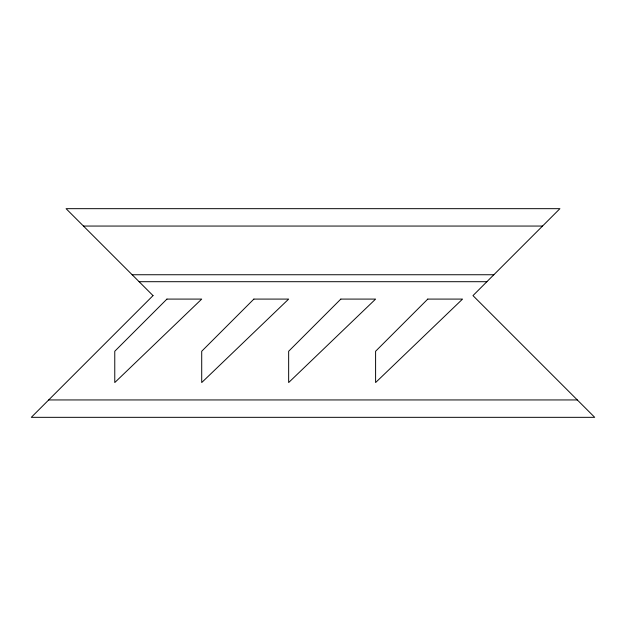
<?xml version="1.0" encoding="UTF-8"?>
<svg xmlns="http://www.w3.org/2000/svg" width="626" height="626" viewBox="0 0 626 626"><rect width="100%" height="100%" fill="white"/><g stroke="black" fill="none" stroke-linecap="round" stroke-linejoin="round"><path stroke-width="0.94" d="M83.469 226.056L542.531 226.056M132.156 274.744L493.844 274.744M139.113 281.7L486.887 281.7M48.687 399.944L577.313 399.944M153.026 295.613L31.3 417.331L594.7 417.331L472.974 295.613L559.926 208.669L66.074 208.669L153.026 295.613M166.931 299.087L114.769 351.256L114.769 382.556L201.713 299.087L166.931 299.087M253.874 299.087L201.713 351.256L201.713 382.556L288.656 299.087L253.874 299.087M340.826 299.087L288.656 351.256L288.656 382.556L375.6 299.087L340.826 299.087M427.769 299.087L375.6 351.256L375.6 382.556L462.544 299.087L427.769 299.087"/></g></svg>
